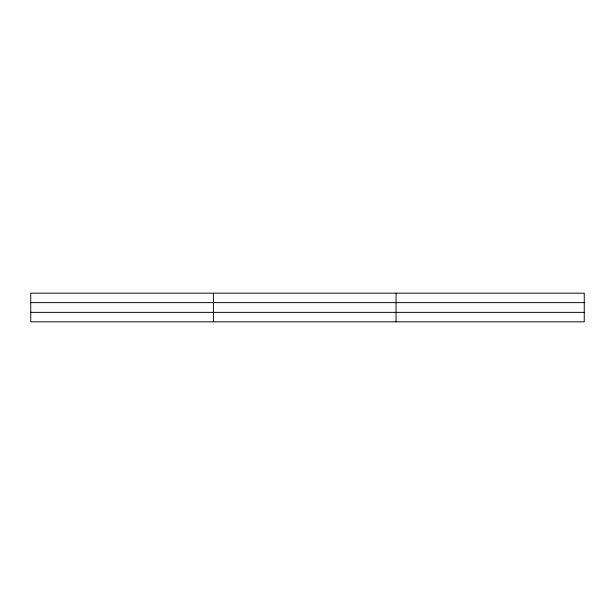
<?xml version="1.0" encoding="UTF-8"?>
<svg xmlns="http://www.w3.org/2000/svg" width="615" height="615" viewBox="0 0 615 615"><rect width="100%" height="100%" fill="white"/><g stroke="black" fill="none" stroke-linecap="round" stroke-linejoin="round"><path stroke-width="0.92" d="M213.405 293.178L213.405 321.822M396.06 293.178L396.06 321.822M584.25 312.366L584.25 321.822L30.75 321.822L30.75 293.178L584.25 293.178L584.25 312.366L30.75 312.366M30.75 302.634L584.25 302.634"/></g></svg>
